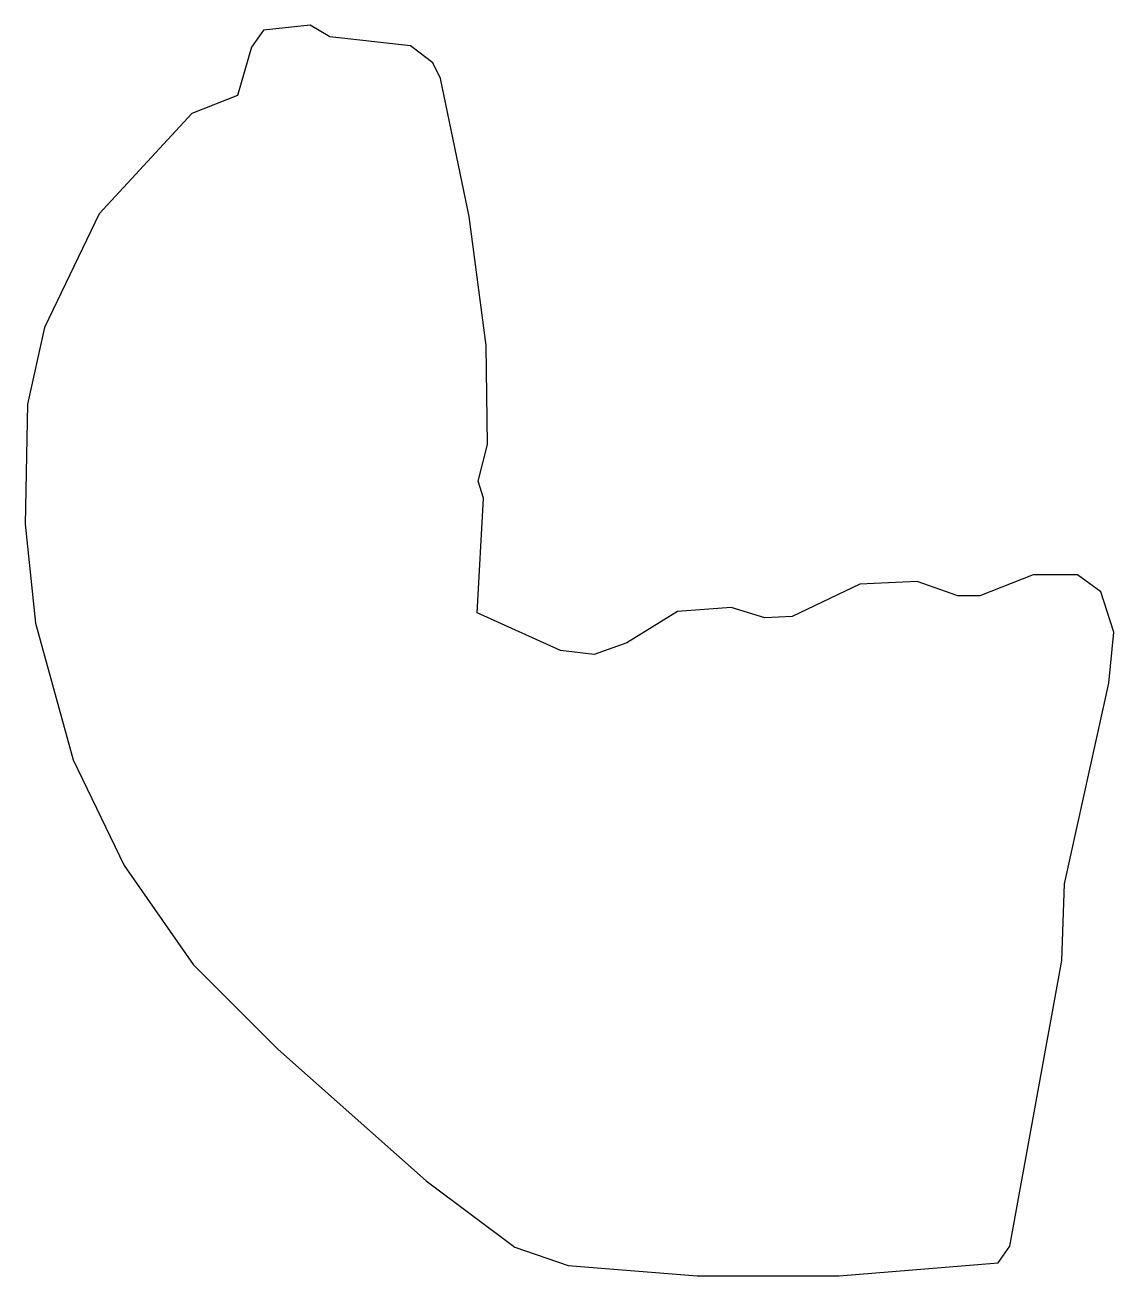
# Model space of a CAD drawing. Header units: metres. Extents: x -2.5 to 2.5, y -2.87 to 2.87.
import ezdxf

# ---------------------------------------------------------------- set-up
doc = ezdxf.new("R2010")
doc.units = ezdxf.units.M

msp = doc.modelspace()

# ---------------------------------------------------------------- linework, layer by layer
msp.add_lwpolyline([(-1.4048, 2.8454), (-1.4586, 2.7677), (-1.5243, 2.5465), (-1.7336, 2.4629), (-2.158, 2.0026), (-2.4091, 1.4825), (-2.4868, 1.1298), (-2.4987, 0.5798), (-2.4509, 0.1255), (-2.2775, -0.5021), (-2.0444, -0.9863), (-1.7276, -1.4406), (-1.339, -1.8292), (-0.6576, -2.433), (-0.2511, -2.7378), (-0.006, -2.8215), (0.5858, -2.8693), (1.2374, -2.8693), (1.9667, -2.8096), (2.0205, -2.7319), (2.2596, -1.4227), (2.2716, -1.07), (2.4748, -0.1494), (2.4987, 0.0837), (2.4389, 0.269), (2.3313, 0.3467), (2.1281, 0.3467), (1.883, 0.2511), (1.7814, 0.2511), (1.5961, 0.3168), (1.333, 0.3049), (1.0222, 0.1554), (0.8967, 0.1494), (0.7412, 0.1973), (0.4962, 0.1793), (0.263, 0.0359), (0.1136, -0.0179), (-0.0418, 0), (-0.4244, 0.1734), (-0.3945, 0.6994), (-0.4184, 0.7771), (-0.3766, 0.9445), (-0.3826, 1.3988), (-0.4603, 1.9906), (-0.5918, 2.6243), (-0.6277, 2.696), (-0.7293, 2.7737), (-1.0999, 2.8155), (-1.1896, 2.8693), (-1.4048, 2.8454)])

doc.saveas('drawing.dxf')
